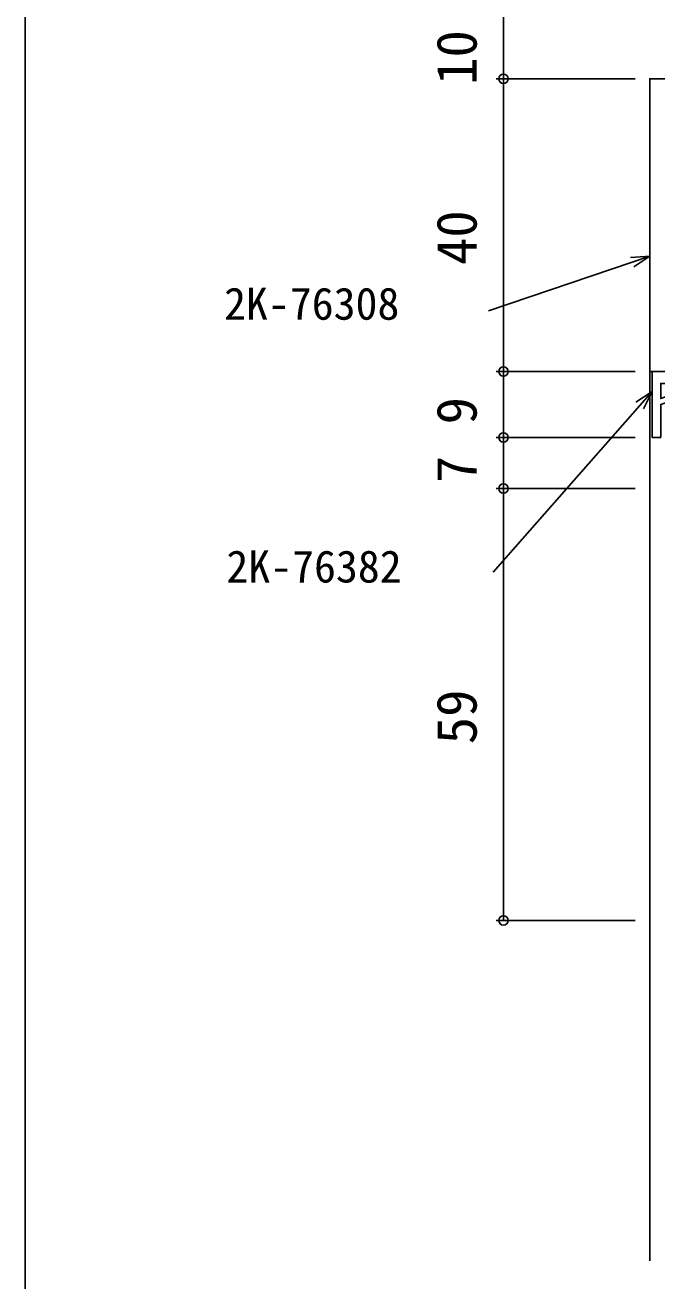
# Model space of a CAD drawing. Units: millimetres, scale not verified. Extents: x -437 to 438, y -344 to 341.
# Drawn here: x -436.7 to -350.4, y 82 to 253.6 of the extents above; entities that cross this region are included whole.
import ezdxf
from ezdxf.enums import TextEntityAlignment as Align

# ---------------------------------------------------------------- set-up
doc = ezdxf.new("R2010")
doc.units = ezdxf.units.MM
doc.header["$LTSCALE"] = 2
for name, color, linetype in [('0-2_YKK_11', 7, 'Continuous'), ('0-3_YKK_12', 2, 'Continuous'), ('0-6_YKK_D', 6, 'Continuous'), ('0-7_YKK_ZWAK', 7, 'Continuous')]:
    doc.layers.add(name, color=color, linetype=linetype)
doc.styles.add('ＭＳ ゴシック', font='')
doc.styles.get('ＭＳ ゴシック').set_extended_font_data('MS Gothic')

msp = doc.modelspace()

# ---------------------------------------------------------------- linework, layer by layer
at = {"layer": '0-2_YKK_11'}
for points in [[(-331.377, 229.73), (-331.377, 219.1), (-329.877, 219.1), (-329.877, 218.3), (-331.377, 218.3), (-331.377, 214.945), (-332.377, 212.8), (-332.377, 212.3), (-331.377, 212.3), (-331.377, 206.3), (-351.377, 206.3), (-351.377, 246.3), (-338.377, 246.3), (-338.377, 255.55), (-337.627, 256.3), (-336.877, 255.55), (-336.877, 236.3), (-286.377, 236.3), (-286.377, 235.3), (-287.468, 234.67), (-294.747, 234.67), (-294.747, 219.13), (-293.647, 219.13)], [(-344.747, 206.3), (-351.077, 206.3), (-351.077, 197.3), (-349.877, 197.3), (-349.877, 201.8), (-348.877, 202.164), (-348.877, 202.964), (-349.877, 202.6), (-349.877, 204.67), (-344.877, 204.67), (-344.877, 202.6), (-345.877, 202.964), (-345.877, 202.164), (-345.074, 201.872), (-344.877, 201.595), (-344.577, 201.3), (-337.835, 201.3), (-337.652, 201.42), (-337.102, 201.42), (-336.919, 201.3)]]:
    msp.add_lwpolyline(points, dxfattribs=at)
at = {"layer": '0-3_YKK_12'}
for q in [(-351.377, 84.799), (-351.077, 246.3)]:
    msp.add_line((-351.377, 246.3), q, dxfattribs=at)
at = {"layer": '0-6_YKK_D'}
for p, q in [((-371.377, 246.3), (-371.377, 256.3)), ((-353.377, 246.3), (-372.377, 246.3)), ((-353.377, 246.3), (-372.377, 246.3)), ((-371.377, 246.3), (-371.377, 206.3)), ((-353.377, 206.3), (-372.377, 206.3)), ((-353.377, 206.3), (-372.377, 206.3)), ((-371.377, 206.3), (-371.377, 197.3)), ((-353.377, 197.3), (-372.377, 197.3)), ((-353.377, 197.3), (-372.377, 197.3)), ((-371.377, 197.3), (-371.377, 190.3)), ((-353.377, 190.3), (-372.377, 190.3)), ((-353.377, 190.3), (-372.377, 190.3)), ((-371.377, 190.3), (-371.377, 131.3)), ((-353.377, 131.3), (-372.377, 131.3))]:
    msp.add_line(p, q, dxfattribs=at)
for points in [[(-351.377, 222.058), (-353.793, 221.241), (-373.428, 214.605)], [(-354.012, 221.888), (-351.377, 222.058), (-353.574, 220.594)], [(-351.077, 203.564), (-352.761, 201.65), (-372.771, 178.903)], [(-353.274, 202.101), (-351.077, 203.564), (-352.248, 201.198)]]:
    msp.add_lwpolyline(points, dxfattribs=at)
for centre in [(-371.377, 246.3), (-371.377, 246.3), (-371.377, 206.3), (-371.377, 206.3), (-371.377, 197.3), (-371.377, 197.3), (-371.377, 190.3), (-371.377, 190.3), (-371.377, 131.3)]:
    msp.add_circle(centre, 0.637, dxfattribs=at)
at = {"layer": '0-7_YKK_ZWAK'}
msp.add_line((-436.7, 306.3), (-436.7, -343.7), dxfattribs=at)

# ---------------------------------------------------------------- texts
at = {"layer": '0-6_YKK_D', "style": 'ＭＳ ゴシック'}
for s, p in [('10', (-373.377, 245.462)), ('40', (-373.377, 220.845)), ('9', (-373.377, 199.073)), ('7', (-373.377, 191.051)), ('59', (-373.377, 155.367))]:
    msp.add_text(s, height=5.499, rotation=90, dxfattribs=at).set_placement(p, align=Align.BOTTOM_LEFT)
for s, p in [('2K-76308', (-409.523, 212.057)), ('2K-76382', (-409.21, 176.147))]:
    msp.add_text(s, height=4.399, dxfattribs=at).set_placement(p, align=Align.BOTTOM_LEFT)

doc.saveas('drawing.dxf')
